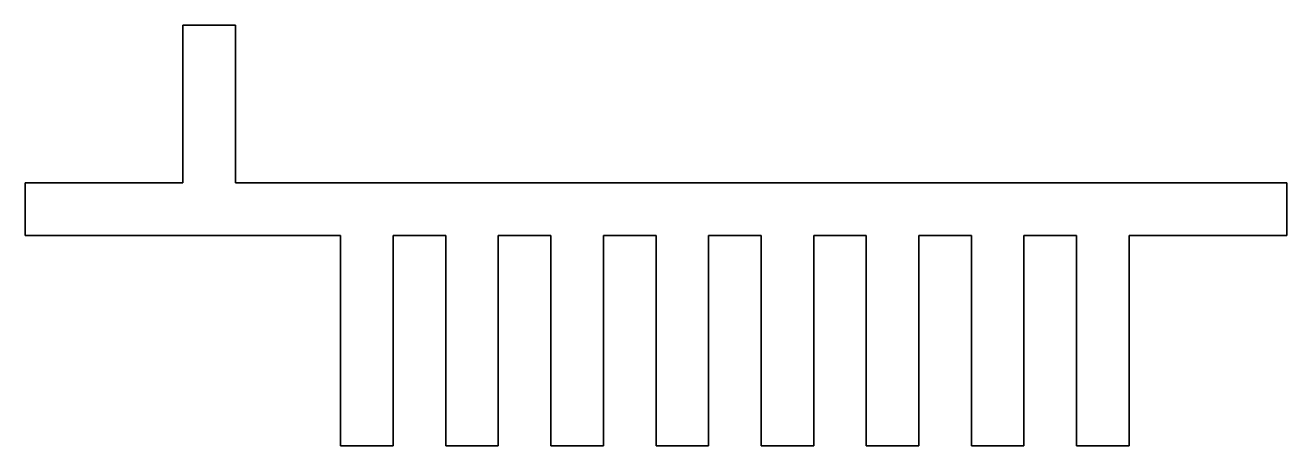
# Model space of a CAD drawing. Extents: x 0 to 1200, y -200 to 200.
import ezdxf

# ---------------------------------------------------------------- set-up
doc = ezdxf.new("R2010")
doc.units = 0
doc.header["$MEASUREMENT"] = 0
doc.layers.get('0').update_dxf_attribs({"linetype": 'CONTINUOUS'})

msp = doc.modelspace()

# ---------------------------------------------------------------- linework, layer by layer
for points in [[(0, 0), (0, 50), (150, 50), (150, 200), (200, 200), (200, 50)], [(200, 50), (1200, 50), (1200, 0), (1050, 0)], [(150, 0), (0, 0)], [(200, 0), (150, 0)], [(300, 0), (200, 0)], [(300, -200), (300, 0)], [(350, 0), (350, -200)], [(400, 0), (350, 0)], [(400, -200), (400, 0)], [(450, 0), (450, -200)], [(500, 0), (450, 0)], [(500, -200), (500, 0)], [(550, 0), (550, -200)], [(600, 0), (550, 0)], [(600, -200), (600, 0)], [(650, 0), (650, -200)], [(700, 0), (650, 0)], [(700, -200), (700, 0)], [(750, 0), (750, -200)], [(800, 0), (750, 0)], [(800, -200), (800, 0)], [(850, 0), (850, -200)], [(900, 0), (850, 0)], [(900, -200), (900, 0)], [(950, 0), (950, -200)], [(1000, 0), (950, 0)], [(1000, -200), (1000, 0)], [(1050, 0), (1050, -200)], [(350, -200), (300, -200)], [(450, -200), (400, -200)], [(550, -200), (500, -200)], [(650, -200), (600, -200)], [(750, -200), (700, -200)], [(850, -200), (800, -200)], [(950, -200), (900, -200)], [(1050, -200), (1000, -200)]]:
    msp.add_lwpolyline(points)
at = {"linetype": 'Continuous', "flags": 128}
msp.add_lwpolyline([(1200, 50), (200, 50), (200, 200), (150, 200), (150, 50), (0, 50), (0, 0), (150, 0), (200, 0), (300, 0), (300, -200), (350, -200), (350, 0), (400, 0), (400, -200), (450, -200), (450, 0), (500, 0), (500, -200), (550, -200), (550, 0), (600, 0), (600, -200), (650, -200), (650, 0), (700, 0), (700, -200), (750, -200), (750, 0), (800, 0), (800, -200), (850, -200), (850, 0), (900, 0), (900, -200), (950, -200), (950, 0), (1000, 0), (1000, -200), (1050, -200), (1050, 0), (1200, 0)], close=True, dxfattribs=at)

doc.saveas('drawing.dxf')
